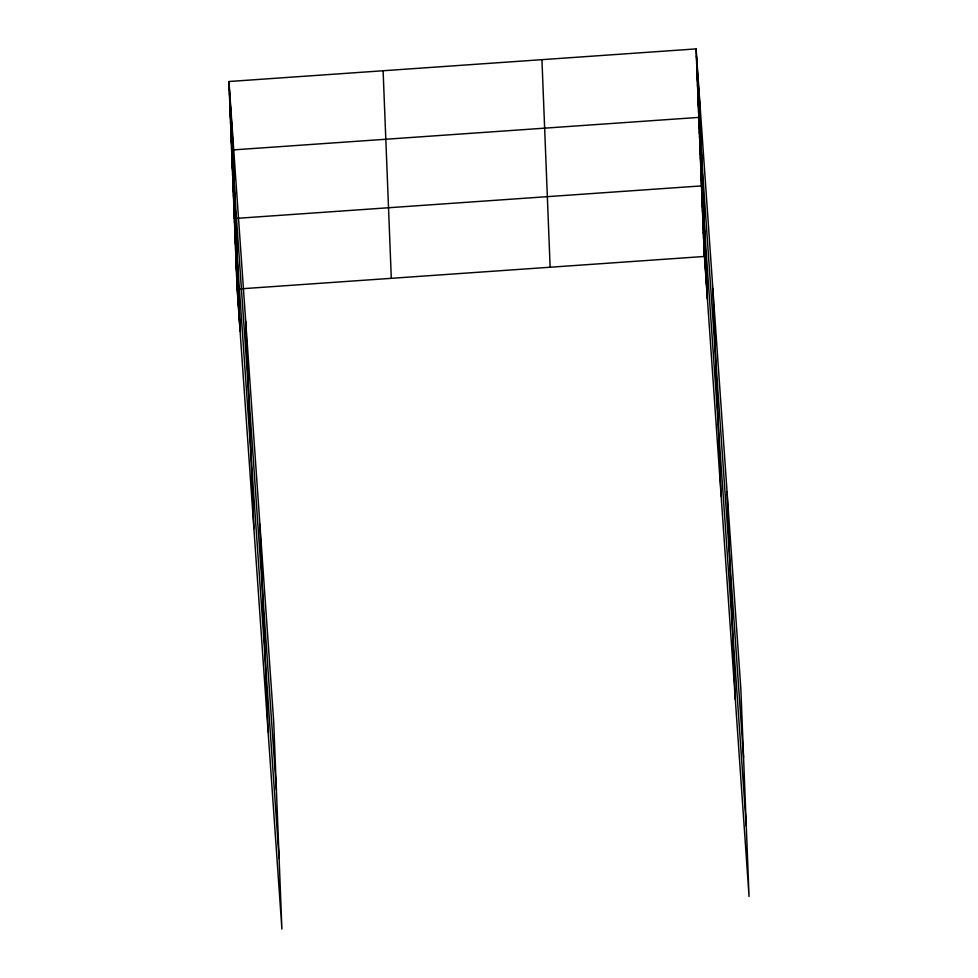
<?xml version="1.0" encoding="UTF-8"?>
<svg xmlns="http://www.w3.org/2000/svg" width="978" height="978" viewBox="0 0 978 978"><rect width="100%" height="100%" fill="white"/><g stroke="black" fill="none" stroke-linecap="round" stroke-linejoin="round"><path stroke-width="1.47" d="M228.95 81.516L273.693 721.532L281.908 929.1L237.153 289.085L228.95 81.516L696.091 48.9L740.847 688.915L749.05 896.484L704.111 251.603M231.652 150.013L698.805 117.397L743.561 757.412M234.365 218.522L701.507 185.893M237.153 289.085L704.307 256.468L696.091 48.9M696.373 55.99L699.527 103.045M696.654 63.069L699.808 110.123M696.935 70.159L700.089 117.213M697.216 77.25L700.37 124.304M697.497 84.328L700.639 131.382M697.779 91.419L700.835 136.113M697.962 96.137L701.116 143.191M698.243 103.228L701.397 150.282M698.524 110.318L701.666 157.372M699.087 124.487L702.228 171.541M699.368 131.565L702.424 176.26M699.551 136.297L702.693 183.351M699.832 143.375L702.974 190.441M700.114 150.465L703.255 197.519M700.395 157.556L703.537 204.61M700.676 164.634L703.818 211.7M700.957 171.725L704.099 218.779M701.226 178.815L704.282 223.51M701.422 183.534L746.263 825.909M701.703 190.759L704.857 237.96M701.996 198.069L705.15 245.258M702.277 205.368L705.334 250.136M702.473 210.233L705.627 257.434M702.766 217.532L705.92 264.732M703.048 224.83L706.202 272.031M703.341 232.141L706.397 276.896M703.537 237.006L706.678 284.207M703.818 244.304L706.972 291.505M229.133 86.247L232.275 133.301M229.414 93.326L232.556 140.38M229.696 100.416L232.837 147.47M229.977 107.507L233.119 154.561M230.258 114.585L233.4 161.639M230.527 121.675L233.583 166.37M230.722 126.394L233.864 173.448M231.004 133.485L234.145 180.539M231.285 140.575L234.427 187.629M231.554 147.654L276.407 790.028M231.835 154.744L234.989 201.798M232.116 161.822L235.172 206.517M232.312 166.553L235.453 213.607M232.581 173.644L235.735 220.698M232.862 180.722L236.016 227.776M233.143 187.813L236.297 234.867M233.424 194.891L236.578 241.957M233.705 201.981L236.847 249.035M233.986 209.072L237.043 253.767M234.17 213.791L279.109 858.525M234.451 220.955L237.605 268.143M234.744 228.253L237.898 275.454M235.038 235.551L238.094 280.319M235.221 240.417L238.375 287.618M235.515 247.715L238.669 294.916M235.808 255.026L238.95 302.214M236.089 262.324L239.145 307.092M236.285 267.19L239.439 314.39M236.566 274.488L239.72 321.689M236.859 281.786L240.013 328.987M727.057 491.677L735.26 699.246M712.852 288.461L721.055 496.042M699.062 91.235L707.265 298.803M541.934 59.67L550.137 267.238M383.107 70.758L391.31 278.327M259.903 524.294L268.106 731.862M245.698 321.09L253.901 528.658M231.908 123.851L240.111 331.42"/></g></svg>
